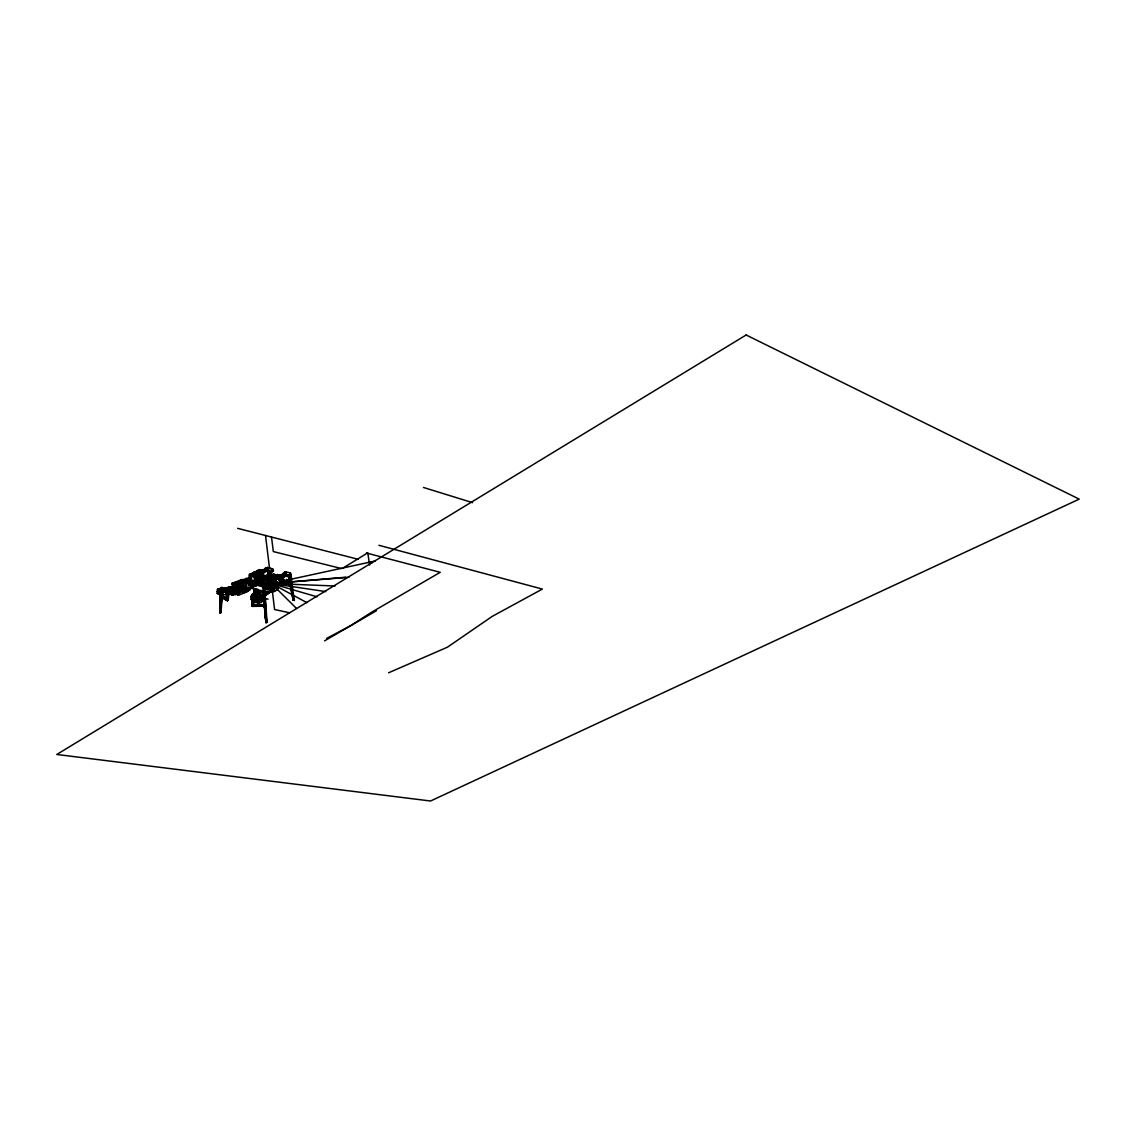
<?xml version="1.0" encoding="UTF-8"?>
<svg xmlns="http://www.w3.org/2000/svg" width="1136" height="1136" viewBox="0 0 1136 1136"><rect width="100%" height="100%" fill="white"/><g stroke="black" fill="none" stroke-linecap="round" stroke-linejoin="round"><path stroke-width="1.5" d="M250.36 575.157L249.934 574.731M255.898 583.208C245.49 588.292 256.381 581.973 251.851 584.06M253.03 594.54L254.095 595.037M253.527 598.019L253.3 599.808L253.285 598.573M252.888 584.756L250.871 585.466L251.695 586.318M228.847 593.546L228.251 600.163L222.315 596.144L220.966 612.716L219.759 612.915L219.745 589.513A2.002 1.647 -52.9 0 1 221.648 587.411A2.002 1.647 -52.9 0 1 223.323 589.044L223.238 589.868M234.754 583.634L233.945 583.592M235.294 588.306L235.308 587.823A2.002 1.647 -52.6 0 0 233.618 586.517L224.885 588.178L224.644 591.913L227.03 592.381L226.604 590.28M233.363 586.701L234.868 587.014A2.002 1.647 -52.7 0 1 235.99 588.306L235.976 588.789A2.002 1.647 -52.7 0 1 232.539 589.854L232.426 589.414A2.002 1.647 -52.7 0 1 232.44 588.931M254.095 599.268L254.237 600.475L254.379 598.431M264.674 594.653C261.081 597.195 268.238 593.986 263.225 599.907L259.903 599.922L259.746 597.735L254.024 597.777L254.45 594.994L253.072 595.037M264.333 594.781L258.213 593.844L260.712 592.268M264.518 594.497L263.098 595.165L266.662 594.341L265.341 591.984M262.984 599.638C264.021 595.69 265.114 602.733 263.282 600.319M264.731 603.656L265.256 603.912M280.734 577.23L282.58 577.77L282.623 576.804L280.706 576.165M220.924 601.242L221.066 597.948M252.334 599.723L254.762 598.132L254.918 595.718M221.52 596.244L227.626 600.788L228.151 594.909M255.202 595.335L255.217 594.597M220.966 606.155L221.435 597.891L220.98 602.79M227.086 600.319L226.32 599.751M227.953 592.665L227.64 594.029L225.766 593.759L230.125 592.779L231.488 594.909L232.482 594.781L232.681 591.572L231.574 590.805L231.446 592.878L232.979 595.122L237.722 593.333M232.681 591.572L232.979 595.122L231.488 594.909M223.352 590.89A2.002 1.647 -52.9 0 0 223.877 589.996L223.224 589.541L221.932 594.526L220.341 613.27L220.498 612.403M223.196 588.306L222.755 587.866A2.002 1.647 -52.9 0 1 223.962 589.499L224.658 589.967M229.046 592.424A1.676 1.377 -53 0 1 228.904 594.639L224.53 591.842L224.772 588.107L218.155 588.945L218.581 593.134L217.175 593.304L217.288 591.629L218.467 591.884M226.078 591.728L226.178 590.067L232.795 589.811A2.002 1.647 -52.6 0 0 234.669 587.681A2.002 1.647 -52.6 0 0 232.979 586.062L227.853 587.866L228.748 589.286M226.618 592.112L225.184 592.296L226.632 592.112L226.76 590.379M225.581 592.566C228.805 590.592 229.344 593.844 227.74 594.27M227.796 592.268L227.299 591.203L227.427 592.467M230.494 592.14L230.438 593.006L231.446 592.878L227.725 589.953L227.896 587.298L232.979 586.517A2.002 1.647 -52.6 0 0 232.539 586.772M217.288 591.629L218.41 591.785L217.303 591.26L217.416 589.57L218.822 589.399L218.155 588.945M219.092 591.742L218.978 593.404L221.406 595.051L227.938 594.185M221.151 596.286L219.844 596.471L222.301 596.528M220.384 595.718L220.256 590.308L221.577 588.704L223.181 589.016L222.045 589.016M223.693 589.868L222.358 595.477L228.293 599.496M220.938 607.76L221.634 597.749M253.058 595.562L252.93 594.625M252.291 599.751L253.882 594.114M289.751 578.267L288.672 580.524A2.002 1.193 -76.9 0 1 287.905 579.928L289.311 580.283M288.672 579.232L290.646 579.8L290.291 576.733M290.788 578.678L290.234 577.628L289.879 579.587M290.248 578.749L290.305 577.699M290.532 583.364L290.035 578.366M288.814 584.415L280.322 582.782L279.286 577.585L280.848 582.299L292.151 584.614L294.21 600.617L290.802 585.651L292.151 584.614L291.256 577.855A1.988 1.193 -76.9 0 0 290.362 576.847M280.18 575.583L280.805 576.08L279.981 576.108M254.109 585.466C254.833 588.604 249.054 587.255 250.275 585.054M255.032 577.684C253.314 574.106 265.923 567.304 254.393 576.989C257.474 579.36 255.131 572.402 254.734 577.344M256.211 577.67L257.645 576.619M261.55 575.597L260.598 576.279M259.959 570.883L260.769 570.173A2.031 1.264 -74.8 0 1 262.047 570.229L261.763 573.353M265.242 596.031L265.284 594.526M264.759 603.642L264.049 599.723M238.887 592.197L239.597 591.544M228.052 594.838L227.456 600.262L228.251 600.163M253.868 596.159L253.555 594.398M270.993 578.664A1.676 0.994 -77 0 1 271.518 578.693L275.295 576.023C278.363 575.285 280.592 579.232 276.701 579.19L270.95 581.291L270.467 579.9M277.34 577.187L278.022 576.648L277.709 579.09L271.774 581.206A1.676 0.994 -77 0 1 270.098 579.814L270.467 580.723L270.851 579.942M270.581 580.368L271.376 579.857M272.115 580.95L262.018 577.997L272.115 580.95L272.214 580.042M272.186 580.368L272.001 581.362L270.411 580.922M280.691 576.676L282.069 581.433L280.734 582.484M252.973 595.406L253.995 595.406M253.3 599.751L253.413 599.425M265.483 578.764L265.327 579.573L265.639 578.82M270.382 573.68L271.674 579.062L270.24 580.098C268.565 572.842 268.465 576.165 270.226 573.836M222.713 588.704L221.932 593.986L220.938 594.156M222.273 593.844L222.784 591.103M233.931 587.497L232.837 589.059L228.208 588.448M234.144 587.61C234.399 590.479 230.338 588.462 232.866 587.056C236.6 587.766 230.239 591.501 228.748 589.172M234.584 588.533L232.937 586.815M228.364 588.732L232.823 586.985L228.393 588.576M254.081 591.203C256.608 585.679 252.164 593.872 254.492 590.28L254.578 591.018L254.081 590.28M255.06 591.132L253.64 591.146L254.492 591.203L254.933 589.414M264.759 603.315L264.745 599.112L264.361 605.488M220.554 590.805L219.617 590.053L220.668 589.044M220.739 589.243L220.881 594.114L221.818 593.532M252.291 595.662C252.533 593.035 251.084 597.394 254.066 595.562M279.669 575.853L279.172 577.017L284.937 571.706L290.646 573.013C290.433 575.867 290.291 574.603 291.313 576.449L290.362 577.202L291.455 577.457L290.773 574.007M288.828 579.005L290.461 578.764M269.417 585.764L271.035 586.148L271.958 584.103L273.279 584.401L273.662 586.744M271.958 584.103L271.035 586.148M249.224 583.322L251.752 581.703L253.399 582.086L254.336 580.027L255.685 580.34L253.853 580.34M254.336 580.027L253.399 582.086M252.149 599.254L251.297 599.609L252.959 595.562M252.362 599.652L253.399 599.538M253.413 599.851L253.158 598.956M244.581 587.71L245.518 585.665L244.581 587.71L242.934 587.34L240.434 588.945M232.497 586.673L233.462 585.764L234.84 586.858M234.385 583.705L236.316 582.74M259.548 571.692L259.675 571.394M259.874 571.493C259.761 574.291 261.933 569.96 259.959 571.294M261.962 573.098L262.501 572.118M261.805 576.364L261.053 570.868M270.141 574.205L267.372 574.305L268.735 575.242L268.323 574.276M271.334 580.51L272.171 580.695M263.424 598.09L262.643 601.029L261.891 600.333M270.041 574.234L269.63 574.986M258.497 573.907C257.162 578.48 254.563 575.384 254.933 576.634C255.841 577.897 256.75 574.603 254.933 577.613M259.235 579.857L259.32 580.794L257.503 581.334L257.332 579.871L259.931 578.309L260.101 579.772C258.142 580.084 259.292 579.048 257.503 581.334M226.873 593.574L227.882 592.85M241.159 581.064C237.481 581.49 238.049 583.805 237.964 581.746M246.839 590.45L246.555 591.6L246.839 590.45L249.011 589.641L243.53 587.979C261.663 585.338 234.414 598.672 249.494 589.328M270.936 579.999A1.676 0.994 -77 0 0 272.569 581.305L271.816 580.922L271.149 583.151L275.892 584.174L274.216 584.401L274.699 588.292C266.946 593.404 275.764 592.594 278.121 588.448L277.695 584.941M289.936 578.948L288.97 580.595A1.988 1.193 -76.9 0 1 288.203 579.985L287.848 580.212A2.002 1.193 -76.9 0 1 286.968 579.985M255.685 585.21L254.862 586.318L255.316 585.622M257.872 591.032L256.693 590.763L256.495 589.016L257.73 589.3L258.255 594.227L260.428 593.418L260.471 590.89L262.217 591.7M220.64 588.831C221.634 591.742 224.161 588.917 222.116 594.327M220.668 589.243L222.67 588.718L220.824 588.59M266.449 583.719L267.059 588.675L269.246 587.866L269.544 586.716M256.182 576.548L257.929 572.09L255.259 575.512M261.805 576.222L264.035 577.102L261.905 576.051M265.654 579.587L265.568 579.786A1.676 1.051 -75 0 1 263.836 580.056M258.724 574.759L258.341 573.723M272.257 581.064L272.47 580.042M256.168 591.245L258.284 591.984M235.99 588.306L235.308 587.823A2.002 1.647 -52.6 0 1 233.945 590.109A2.002 1.647 -52.6 0 1 231.858 589.385L232.624 591.217L236.842 590.55L233.278 591.657L233.831 593.39L235.436 592.878L235.195 591.586L235.791 592.779L237.396 592.282M239.398 592.452L239.114 591.473M256.338 590.905L256.992 596.428L255.756 598.814L253.924 598.814L255.089 595.733L258.994 596.059M253.924 598.814L255.089 595.733M255.841 597.763L256.693 593.887L258.625 593.134M256.807 597.224L257.205 597.209M268.451 574.617L269.644 574.731M258.554 597.735L259.69 595.591L260.868 595.576L261.124 597.721L258.554 597.735L258.724 599.169L261.081 599.922M259.903 599.922L263.481 595.179M243.047 589.669C243.984 588.604 243.104 591.245 243.573 591.515M243.828 590.692L243.431 590.166M273.478 590.223L272.086 590.365L273.208 589.982M249.011 581.178L249.437 585.026C253.143 585.31 252.859 586.091 252.078 585.565M263.41 595.917L264.546 595.818L262.586 597.195M272.228 588.334L273.137 588.462L271.916 588.334M277.638 578.835L275.395 579.701L275.721 582.271L274.216 581.93L273.478 574.958L271.745 576.619L273.137 574.887L277.496 575.924L277.326 574.518L279.101 575.072M289.836 584.5L291.171 583.464L290.234 578.352M290.617 579.786L290.518 578.593M249.934 575.072L250.559 574.305M250.034 575.966L253.569 573.098L256.424 572.757M252.845 576.307L253.115 576.094A2.031 0.852 -6.5 0 0 252.504 575.128L250.559 575.214L254.791 573.609L251.539 574.717A2.031 0.852 -6.5 0 0 250.048 575.015L254.691 572.871L253.555 572.757M255.004 574.347L253.087 575.753A2.031 0.852 -6.5 0 0 253.115 575.1L254.634 573.353M255.515 575.796L258.284 572.146L257.929 572.956M277.397 588.917C278.732 587.426 274.117 589.797 275.395 587.852L277.354 582.37L278.505 584.046L276.36 588.065L278.121 588.448M248.074 581.249L245.362 582.981L246.555 589.357L256.722 583.535L259.406 584.216L261.536 578.721L260.584 578.48L260.755 579.942L258.355 583.208L259.32 583.45M262.146 572.516L261.905 572.8A2.031 1.264 -74.8 0 0 262.146 571.38L262.757 576.747L272.569 579.885L271.149 580.922L258.866 578.039L256.253 579.587L257.332 579.871M258.71 574.745L254.791 577.301M228.279 588.306L233.661 586.985M217.303 591.26L218.226 591.813M223.267 590.677L222.954 589.74M277.738 584.131L278.079 584.898L277.369 584.358M255.117 594.597L255.728 596.059L255.117 589.073M252.277 606.397L252.22 600.362L252.277 606.397L264.404 606.155L265.98 622.855L264.929 605.573L252.391 605.559L252.192 599.638M252.519 598.928L252.391 605.559M235.351 592.112L235.791 592.779M251.297 599.609L251.07 596.357L252.817 593.489L252.675 596.67L253.953 596.727L253.726 593.56M263.339 606.212L264.333 607.306L264.361 606.184L263.339 606.212L264.432 607.192L265.98 622.329L264.929 605.573M254.35 596.343L252.334 596.045M253.001 599.212L253.356 605.559L253.797 598.644M259.136 600.816L259.249 602.492L254.379 602.506L254.137 599.666L255.316 599.666L252.703 601.299L255.387 599.581M254.379 602.506L256.111 600.532L255.927 598.019M257.247 598.076L257.332 599.212L257.389 597.905M253.91 601.299L257.886 602.904L258.142 601.029M257.886 602.904L259.249 602.492L254.265 600.845M260.996 600.504L263.282 600.078M261.791 600.504L262.899 600.504M258.88 602.904L261.365 602.478L263.112 600.504L262.984 598.615M281.387 581.859C281.117 571.522 276.474 575.427 279.925 582.299L290.504 584.699L293.372 599.993L290.66 585.707L289.396 584.799L291.299 584.074M227.811 593.617L226.944 593.56M290.163 583.194L290.475 582.47M241.414 580.524L241.357 581.021A2.016 0.838 -6.4 0 1 244.354 581.078M237.552 592.949L242.465 590.819M236.629 594.014C243.516 589.982 250.431 591.6 238.248 595.136L236.629 594.014L235.294 582.157L241.443 579.687A2.016 0.838 -6.4 0 1 244.325 579.999M281.302 582.342L283.262 579.871L283.432 580.78M280.18 583.563L280.933 583.265M281.231 583.336L280.223 583.265M259.803 575.242L255.472 578.196A2.016 1.25 -75 0 1 253.882 577.344A2.016 1.25 -75 0 1 254.847 574.688L259.349 572.757C259.519 576.619 261.323 573.084 256.551 578.096A2.016 1.25 -75 0 0 257.19 576.719L261.024 574.39M261.876 574.191A2.031 1.264 -74.8 0 0 262.217 574.134L262.558 573.95A2.031 1.264 -74.8 0 0 263.509 572.26L264.077 570.854L263.197 570.57A2.031 1.264 -74.8 0 0 261.891 570.471L261.323 570.684A2.031 1.264 -74.8 0 0 259.704 569.903A2.031 1.264 -74.8 0 0 258.752 572.587L264.319 593.943L263.396 594.256M257.19 576.719L255.927 577.301M253.087 575.753L255.486 573.524L254.137 572.317L258.98 570.315L249.565 574.305A2.031 0.852 -6.5 0 0 249.508 575.356M262.459 596.244L260.144 599.453M234.272 589.087L231.929 589.541M228.251 594.469L228.435 594.313A1.676 1.377 -53 0 0 228.79 592.396M257.489 576.804L255.628 577.741M271.376 581.192L272.115 581.263M279.3 575.881L279.243 576.96L279.399 575.838M280.052 576.137L280.564 576.492M271.121 581.22L271.632 579.857M243.274 590.99C245.617 592.168 240.094 589.896 244.013 590.067M276.701 579.19L275.182 579.545L274.614 576.563L275.466 576.79L272.555 579.033M281.629 575.341L283.872 573.566M279.712 577.429L280.592 582.484L276.73 585.764L276.559 584.316M253.555 573.084L254.691 572.942M252.703 575.086L253.115 576.094M284.994 572.686L285.945 571.933M291.313 576.449L285.321 573.652L280.919 578.068M286.315 573.879L282.58 577.77M289.822 576.108L288.871 576.861L285.363 574.631M283.957 579.786L284.256 581.348L285.221 580.581M291.455 577.457L286.968 580.979L281.174 579.672L285.661 576.137L289.694 577.06L291.015 574.901M285.874 580.723L284.909 581.49L286.797 580.936L284.256 581.348M275.636 581.987L290.504 584.699M290.944 574.56L290.674 574.773M250.303 576.591L250.275 574.816M279.286 577.585L280.578 582.583M280.251 582.413L290.759 584.5L293.5 599.893L290.475 584.784M263.566 598.019L264.944 596.996M268.153 569.392L267.485 567.432L261.749 570.584M268.224 569.732L269.615 571.309L273.435 570.883L273.052 568.909L268.139 567.602L267.116 568.355L267.485 570.286M252.291 575.654L254.705 573.879M259.036 575.043L258.568 572.572L259.576 571.99M261.45 578.423L262.885 577.372L272.569 579.885M268.437 569.179L267.13 569.676L268.494 569.519M262.416 574.063L266.065 571.394L268.806 571.096L268.139 567.602M261.45 574.944L266.946 576.378L271.731 572.885L267.784 571.848L268.806 571.096M271.064 569.406L272.086 568.653M267.784 571.848L269.615 571.309M261.976 576.108L262.998 575.356M261.337 577.798L262.757 576.747M260.755 578.593L262.941 577.741L264.844 593.986L263.566 588.732M272.47 570.627L268.593 572.061M268.465 574.475L266.605 575.838L269.956 577.727M269.488 573.765L273.435 570.883M261.82 575.313L266.392 576.506L266.96 575.171M267.287 577.187L268.011 576.648M269.147 577.514L264.844 579.374M267.855 575.057L264.219 577.684A1.676 1.051 -75 0 1 265.355 577.344L264.546 577.131A1.69 1.051 -75 0 0 263.992 577.102M263.254 578.664L262.302 577.798L265 593.418L263.083 580.766M272.044 580.581L270.993 575.455M265.185 596.13L265.568 595.42L264.347 595.079M274.216 576.705L275.991 575.384L276.275 576.208L277.326 574.518M271.234 575.356L274.713 574.12L274.543 577.003M274.798 581.362L270.751 584.174L274.798 581.362L273.961 574.646L270.666 576.506L272.072 576.69M273.961 574.646L272.328 576.534L271.902 575.696M278.164 576.08L279.257 576.321L278.164 576.08L277.979 574.66L276.233 575.228M275.991 575.384L274.898 576.108L278.008 574.816M274.912 580.013L276.971 579.317M227.328 593.574L226.305 593.503M273.79 582.967L274.855 582.555L273.861 583.535M274.117 583.038L274.855 582.555M270.751 584.174L272.257 584.515L275.721 582.271M277.411 584.756L279.172 584.188L278.987 582.74M247.165 579.545L244.808 579.275L239.824 583.293L239.966 584.529L238.674 584.245L239.639 592.481L240.747 592.523M240.449 584.202L238.759 584.997L242.238 582.768L243.516 583.066L243.289 581.064M251.212 577.301L249.92 577.003L247.534 579.346C249.352 579.545 248.798 576.832 248.656 578.636M274.216 584.401L277.354 582.37M278.079 584.898L279.172 584.188M248.77 579.161L248.599 577.642L251.056 576.066L255.543 577.102M238.674 584.245L240.264 583.719M240.278 584.458L240.023 583.379L242.408 582.967M246.512 580.013L250.005 577.77L251.226 578.054M246.072 581.76L243.459 582.569L246.072 581.76L245.816 579.502M276.076 585.622L277.837 585.054M247.336 581.05L246.114 580.865L245.859 578.593L249.167 578.92M246.114 580.865L247.563 578.309L247.747 579.829M245.83 585.31L242.437 584.543L238.958 586.758L242.635 585.48L246.37 586.29M246.711 581.788L250.218 579.545L251.439 579.829L248.003 582.086L246.711 581.788L246.498 579.63M240.733 587.596C243.7 586.929 239.682 588.036 241.286 588.079M249.537 581.959C252.519 581.277 248.472 582.399 250.076 582.456M240.775 587.965L241.982 587.227M249.579 582.342L250.786 581.589M240.108 584.131L241.201 583.421M239.313 589.115L242.792 586.886L245.078 587.411M256.566 582.385L251.61 581.249L248.102 583.492L248.301 585.196L249.338 584.259M252.717 583.492L252.362 582.342L256.835 583.364M248.301 585.196L252.362 582.342M243.615 588.732L239.511 590.805L243.53 587.979M248.94 585.338L252.448 583.095M248.202 587.894L246.086 589.243M265.284 583.45L266.733 582.825L266.293 581.987L265.284 583.45L266.52 583.734M247.265 588.32L250.019 588.519L250.176 589.84L246.072 591.913M250.019 588.519L246.555 590.734L246.711 592.055M246.881 590.819L249.054 590.01L248.898 588.689M259.349 582.796L259.59 584.884M259.42 581.774L259.604 583.279L265.923 584.245L265.824 583.506M254.862 586.318L259.008 584.231L258.852 582.91M259.377 584.671L261.024 583.62M263.268 583.648L263.623 580.993L262.913 584.046M271.575 580.851L268.749 580.184L266.278 581.746L266.435 582.981L263.112 582.143M263.637 595.207L264.163 595.917L271.518 591.359L271.305 589.584L268.721 589.257L266.108 586.119L261.223 585.253L260.968 583.166M266.548 581.831L267.244 582.725L266.548 581.831L268.891 581.419L268.749 580.184M265.483 585.21L269.133 583.918L264.461 585.864L264.248 584.103L267.741 581.888L268.991 582.172L269.587 587.085M266.108 586.119L265.952 587.482M260.471 590.89L256.992 593.077L257.148 594.398L261.209 591.97L267.059 593.29L263.438 593.745M266.633 582.583L267.656 581.135M257.148 594.398L261.209 591.97M274.159 586.432L269.289 585.31L265.781 587.525L265.938 588.846L270.027 586.403L275.892 587.752M267.074 588.292L269.544 586.73M265.938 588.846L270.027 586.403M271.447 589.286L267.017 588.306L269.246 587.866M263.68 594.27L263.58 595.463L257.773 594.526M265.455 595.633L271.518 591.359M342.348 568.454L367.78 552.806L369.626 565.089M256.367 571.735L257.531 571.025M257.787 570.868L259.604 570.329L258.426 571.039M258.937 580.468L261.706 580.184M262.544 581.234L265.71 579.332L263.339 581.518M259.406 584.216L254.237 586.446M244.751 591.629C246.824 589.982 240.846 590.791 244.027 590.621M263.907 601.1C260.769 600.759 266.349 600.561 264.404 603.67L265.157 604.139M324.569 640.86L376.47 610.699M280.748 583.393L278.874 583.776M289.637 582.924L288.686 579.417M222.968 591.231L222.06 591.6L224.53 591.842M256.48 574.22L255.401 575.327L258.312 573.808M232.852 587.014L228.961 588.065M236.004 583.478L235.393 583.052L241.116 580.723A2.016 0.838 -6.4 0 0 240.449 581.376L237.651 582.626L241.357 582.044C239.767 584.5 236.842 580.468 236.714 582.328M261.01 570.925C257.773 569.235 260.03 576.634 260.797 576.293C257.389 573.481 263.325 568.568 261.521 575.611M260.897 570.84L264.503 593.02L263.41 593.872M262.189 570.187C264.191 569.846 261.166 573.013 263.623 572.118M260.811 576.293L260.613 570.627M251.326 596.088L251.553 599.297L254.762 598.132L260.797 598.104M326.614 638.418L350.158 625.993L371.046 612.56L440.214 572.317L366.403 553.005M250.673 575.526L251.581 575.057M256.111 574.859L255.912 574.958A2.016 1.25 -74.9 0 0 255.586 575.256M249.707 575.54L249.934 574.12M233.789 589.03L233.079 589.059L233.86 589.74M271.632 581.249L271.603 581.078A2.002 0.838 -6.9 0 1 272.058 581.092M272.271 581.291L270.624 581.234M388.555 672.796L447.428 647.193L492.215 616.379L542.369 589.073L378.941 545.294M256.523 594.227L258.454 593.475M243.388 591.984C243.232 593.617 245.12 590.479 243.374 592.935M240.406 581.391L241.457 580.439M232.482 594.781L235.649 593.588M264.972 579.843L268.039 578.693M239.1 580.979L241.457 580.113M240.392 580.851L241.485 580.453M240.491 581.717L241.556 581.32M255.43 572.487L253.754 573.084L253.655 572.189L255.387 572.643M236.402 582.725L237.438 583.464M231.886 584.529L235.436 583.421L231.886 584.529L231.744 583.279L236.913 581.66L237.012 582.541M232.369 583.577L235.919 582.456M235.393 583.052L237.949 582.399L238.049 583.279L236.43 583.776M238.858 585.835L239.611 592.481L237.878 588.846L237.708 587.34L239.313 587.056L239.952 592.637A1.676 1.377 -52.7 0 0 239.185 590.436M237.708 587.34L239.313 587.056M237.878 588.846L239.653 590.067L238.943 590.28M237.878 591.203L238.816 590.919M233.448 593.106L235.436 592.878M235.393 592.495L236.998 591.998M235.706 594.1C237.211 593.546 234.556 593.432 235.791 594.81L234.911 594.199M237.637 593.702L236.302 581.845L237.339 582.583L238.489 592.68M243.502 580.752L243.402 582.015A2.016 0.838 -6.4 0 0 241.215 582.413L238.049 583.279L236.884 582.456M241.812 579.956L243.246 579.928M285.25 580.496L375.278 560.971M272.37 589.627L271.121 590.337L272.143 590.961M251.297 578.068L249.395 578.536M272.37 589.144L273.208 589.101M240.789 583.364A2.016 0.838 -6.4 0 1 241.215 582.413L237.751 583.066L237.665 582.101M217.175 593.304L220.696 594.014M256.878 577.656L255.841 577.415M245.987 581.007L247.123 581.107L246.853 578.835L245.859 578.593M227.328 587.866L224.772 588.107M225.823 588.831L227.257 588.647L224.885 588.178M219.22 589.669L217.416 589.57M227.129 590.692L226.22 590.791L226.76 590.053M217.913 592.68L221.137 592.268M217.7 591.714L218.495 591.515M217.572 593.574L219.475 593.745L218.069 593.915M232.17 592.041L233.178 591.913M230.906 593.844L231.9 593.716M252.405 584.216L251.681 584.16M252.206 585.139L253.158 584.742L252.391 584.529M272.47 588.15L273.236 588.221M249.395 577.784L249.253 578.565M242.777 590.464L240.633 590.635L240.548 589.882M283.773 582.456L345.656 577.244M283.73 582.512L348.908 577.258M263.935 597.053L264.83 597.067M264.731 579.942L264.546 579.942A1.69 1.051 -75 0 1 263.027 579.843M267.017 622.216L265.824 622.485L267.031 622.343L265.299 597.252M228.577 589.115L233.178 589.541M233.434 590.251L232.34 589.811M260.556 598.473L259.69 595.591M254.492 600.177L255.699 600.177L256.353 598.431L260.627 598.402M254.237 600.475C255.998 601.413 256.367 598.09 254.436 599.24M256.111 600.532L263.552 600.546M264.844 604.281L265.781 604.281M252.902 604.977L265.256 604.863L266.775 622.485M264.958 605.971L265.909 605.971L264.432 606.553M252.987 594.341L253.995 594.909M252.135 594.71L254.052 594.54M253.058 594.767L254.081 594.767M265.455 595.094L266.349 595.094M255.174 596.443L256.992 596.428M253.839 598.104L254.649 598.104L254.62 596.031M254.507 598.431L254.265 599.993M263.353 598.842L265.1 598.842M257.332 599.212L257.801 597.905M268.11 599.126L264.148 598.53M231.716 589.414L231.758 589.414A2.002 1.647 -52.6 0 0 232.795 590.124L227.2 589.939L228.222 589.683M258.724 599.169L260.456 599.169M272.512 590.55C274.713 589.698 270.979 591.174 272.384 589.612L274.585 587.312L275.551 587.525M221.761 588.647L222.187 589.868L221.009 589.683M221.066 594.199L220.483 589.698M243.076 589.797L243.828 590.038M252.987 584.5L251.979 584.074L252.675 583.634M251.88 584.188L252.646 584.415M278.476 583.776L287.309 584.131M290.844 584.259L335.063 585.991M243.913 589.115L243.047 588.292M278.405 584.543L325.72 591.586M253.427 576.932A2.031 0.852 -6.5 0 0 252.661 576.435L252.206 576.364A2.031 0.852 -6.5 0 0 250.204 576.662A2.031 0.852 -6.5 0 0 249.423 577.528M232.624 591.217L233.831 593.39L237.594 593.972L238.248 595.136M233.831 593.39L238.162 594.384M270.382 580.155L271.149 580.922L270.354 580.681M294.536 599.993L293.116 600.191L291.37 584.429M293.897 600.348L293.116 600.191L289.964 585.125M289.595 612.801L274.585 609.535L272.157 589.385M270.666 583.464L270.922 580.255M274.486 586.559L275.466 586.772L275.196 584.614M275.295 587.099L276.275 587.312M275.395 587.852L276.36 588.065M285.278 583.492L288.317 584.174M270.567 580.681L271.731 580.95M277.525 583.819L278.505 584.046M250.488 586.843L250.786 586.645M284.852 580.695L277.709 579.09M291.072 582.882L291.838 583.066M281.259 581.249L291.171 583.464M270.354 580.425L271.192 580.61M240.065 590.195L246.029 591.529M289.027 578.139L290.475 578.465M289.013 578.437L290.007 578.664M288.942 578.735L290.39 579.048M288.956 579.729L289.95 579.729M284.412 580.51L280.691 583.734A1.988 1.193 -77 0 0 281.146 582.882M284.511 581.05L283.744 579.545M260.627 592.197L266.562 593.588M267.145 594.043L267.301 590.961M247.762 590.436L247.804 590.805M243.516 590.55L246.512 591.217M289.396 575.526L288.572 575.327L289.694 577.06M290.234 578.096L291.299 578.338M250.062 588.036L267.968 592.097A3.039 1.832 -76.6 0 0 269.544 588.917M267.571 592.495C261.493 591.643 268.735 590.564 267.287 594.014M259.178 584.756L267.287 586.503M247.591 582.782L244.382 582.044L244.467 582.796M243.672 582.044L242.266 581.717L243.8 589.854M255.941 585.054L257.872 584.401L256.168 584.515M256.509 585.196L268.025 588.036M248.855 584.586L254.819 585.935M272.384 589.953L266.562 588.988M247.449 578.593L248.741 578.891M247.534 579.346L248.827 579.644M262.231 582.853L263.893 583.237M262.941 583.35L266.25 584.117M259.604 583.279L264.205 584.344M251.837 582.669L256.338 583.677M269.445 586.63L273.932 587.724M248.599 577.642L250.005 577.983M271.674 591.657L270.922 588.689M341.396 568.525L273.322 551.571L271.518 537.044M264.503 593.02L265.27 593.219L263.822 593.517M237.637 528.339L358.365 559.338M368.589 561.965L371.983 562.845M253.91 576.108L256.154 576.69M255.785 577.897L257.56 578.82A2.016 1.25 -74.9 0 0 258.653 576.719L258.639 576.222A2.016 1.25 -74.9 0 0 258.355 575.412M254.961 577.699L256.083 577.983M260.101 579.772L260.584 578.48M258.625 580.226L259.576 580.638M262.118 582.257L260.655 581.888L264.347 579.672L265.796 580.056M261.876 575.966L262.643 576.165M269.232 578.252L266.392 576.506M257.418 575.483A2.016 1.25 -74.9 0 1 257.517 575.924L258.653 576.449M262.7 578.267L272.384 580.766M255.983 577.116L257.418 577.486M246.867 589.158L245.674 582.796M259.136 571.593L255.472 572.871L259.122 571.593L258.951 570.158M259.036 572.757L259.931 572.998M259.661 573.211L255.188 574.504L256.253 574.788A2.016 1.25 -75 0 0 255.955 574.702M261.436 573.666L262.558 573.95M270.084 575.995L269.161 575.753A1.69 1.065 -74.8 0 1 268.65 574.12M262.558 574.788L265.625 575.583M262.075 570.272L264.077 570.854M260.627 570.315L261.891 570.471M261.365 571.181L262.43 571.451M257.645 571.01L260.854 571.848M261.436 572.161L262.43 572.416M278.15 585.48L317.001 596.798M423.444 487.472L472.548 502.652M219.773 589.982L220.753 591.146M241.272 582.356L240.903 582.243A2.016 0.838 -6.4 0 1 241.485 580.936M252.391 575.398L251.979 575.1A2.031 0.852 -6.5 0 0 249.849 575.455A2.031 0.852 -6.5 0 0 249.409 576.421M253.243 598.189L253.413 598.984M277.582 586.843L306.919 602.662M227.441 600.816L222.017 597.138L227.626 600.788M220.341 596.386L226.277 600.419M219.617 590.053L221.25 591.274M226.873 594.952L226.391 594.625A1.676 1.377 -53 0 1 225.965 593.532M221.208 589.541L220.512 589.073L220.682 591.231M226.178 590.067L229.529 592.381M232.127 587.411L233.491 588.363M233.59 589.74L232.752 589.243M237.452 591.955C239.213 591.899 240.15 596.329 238.035 593.972M237.538 592.722L238.887 593.659L238.801 592.907M238.233 590.521L239.611 592.041M239.043 591.955L239.526 592.296A1.676 1.377 -52.7 0 0 239.043 590.209M236.473 584.16L239.085 585.92M280.336 583.464L281.174 584.202A1.988 1.193 -77 0 1 279.669 583.379M276.417 588.491L296.496 608.47M289.396 584.799L290.418 585.906L290.234 584.969M272.683 580.482L274.301 581.675L273.236 580.027M252.618 584.231L251.056 576.066M228.137 592.58L227.825 599.183L225.851 599.425L226.533 593.461A1.676 1.377 -53 0 0 226.589 594.611M270.979 573.51L272.455 579.261M265.256 598.005L265.355 603.656M254.45 594.994L254.904 596.059M289.723 583.932L288.203 579.985A2.002 1.193 -76.9 0 0 288.927 578.849M264.12 597.451L264.361 598.615M289.14 579.516L289.808 581.845M259.988 573.708L260.669 576.08M288.374 579.502L288.672 580.524M226.135 593.333L226.362 594.171M270.723 575.64L271.603 578.934M270.837 575.412L271.603 578.678M267.571 574.163L267.769 574.986M256.04 577.784L256.14 578.224A2.016 1.25 -74.9 0 0 257.56 578.82M290.291 574.404L289.978 572.856L290.646 576.307M286.641 579.246L286.968 580.979M284.937 571.706L285.321 573.652M267.485 567.432L267.784 569.008M267.855 569.349L268.153 570.925M266.463 568.185L267.13 571.678M279.925 582.299L279.868 581.192A1.988 1.179 -77 0 0 279.342 580.155M265.384 567.901L266.065 571.394M275.295 576.023L275.863 579.005M260.13 574.149L260.414 575.711M263.921 588.334L264.873 593.503L264.106 588.803M263.083 582.512L263.595 585.651M276.304 578.125L276.488 579.63M273.535 573.85L273.634 574.575M274.912 586.659L275.139 588.391M274.443 590.01L274.557 591.16M271.944 581.944L272.257 584.515M265.512 535.496L269.502 568.071M263.396 598.686L263.481 599.439L260.669 599.453L260.556 597.735M267.741 581.888L267.954 583.648M264.759 583.776L264.972 585.537M264.319 595.065L264.432 596.002M264.063 595.165L264.163 595.917M263.495 594.384L263.609 595.321M261.28 582.967L261.536 585.054M257.915 570.031L258.866 578.039M260.272 598.019L259.917 599.169L259.746 597.735M258.156 581.49L257.986 580.042L258.454 583.961M258.468 582.896L258.667 584.642L255.998 583.975L254.592 572.047M255.316 571.607L256.722 583.535M255.344 585.139L255.501 586.46M254.805 590.763L255.103 593.29M252.306 575.1L252.661 576.435M254.052 591.132L254.833 597.777M253.868 591.473L254.649 598.104M252.675 584.941L252.774 585.892M252.235 584.926L252.348 585.906M249.92 577.003L250.218 579.545M249.679 575.554L249.835 576.861M246.768 579.616L246.938 581.135M246.37 578.267L246.455 579.033M246.299 579.616L246.469 581.121M246.342 587.553L246.555 589.357M244.808 579.275L245.078 581.533M242.238 582.768L242.437 584.543M243.047 590.294L243.147 591.231M241.017 579.843L241.443 582.555M241.102 582.299L241.428 583.663M240.889 581.206L241.045 582.512M241.996 591.16L242.11 592.14M239.781 583.535L239.866 584.287M239.781 587.227L240.349 592.254M238.404 585.438L238.603 587.284M238.418 587.127L238.588 588.633M237.594 593.972L237.68 594.739M234.257 592.339L234.414 593.787M263.651 599.893L263.779 601.043M261.905 571.777L262.033 572.956M263.822 600.149L264.319 604.863M290.163 579.644L290.177 579.687A1.988 1.193 -76.9 0 0 290.532 578.167M259.562 601.214L259.69 602.904M252.547 599.183L252.703 601.299M264.191 599.268L264.248 600.504M253.64 598.743C253.172 600.163 252.064 601.867 251.88 599.226M279.868 581.192L279.882 581.675A1.988 1.179 -77 0 1 279.03 583.648A1.988 1.179 -77 0 1 277.695 583.563M257.517 575.924L257.531 576.421A2.016 1.25 -74.9 0 1 255.799 578.678A2.016 1.25 -74.9 0 1 255.089 576.122M279.655 575.384A1.676 0.994 -76.9 0 1 281.089 577.031L280.251 576.946A1.676 0.994 -76.9 0 0 279.896 574.802A1.676 0.994 -76.9 0 0 278.462 575.938A1.676 0.994 -76.9 0 0 278.86 577.983L279.797 578.196A1.676 0.994 -76.9 0 1 279.271 577.727M267.968 592.097A3.039 1.832 -76.6 0 1 265.909 591.203M250.957 587.071A3.067 1.818 -76.6 0 1 248.273 587.695M250.829 586.872A2.726 1.619 -76.6 0 1 248.202 586.943M222.287 592.069A2.002 1.647 -52.9 0 0 222.755 592.069L223.21 591.941A2.002 1.647 -52.9 0 0 223.451 588.334L222.997 588.334A2.002 1.647 -52.9 0 0 222.088 588.689M221.179 591.458A2.002 1.647 -52.9 0 1 220.427 590.422M220.696 588.988A2.002 1.647 -52.9 0 1 221.009 588.562M260.172 570.883A2.031 1.264 -74.8 0 1 260.442 570.485M271.064 572.785A1.69 1.065 -74.8 0 1 271.461 574.844L270.68 574.646A1.69 1.065 -74.8 0 0 270.68 573.041M269.701 575.782A1.69 1.065 -74.8 0 1 269.417 574.333M280.99 582.299A1.988 1.179 -77 0 1 279.783 584.145A1.988 1.179 -77 0 1 278.59 583.151M232.355 588.093C233.59 590.55 234.215 585.452 232.355 588.093M251.823 586.616L253.229 586.503L251.823 586.616M233.789 587.965C232.454 590.635 231.971 585.878 233.775 587.837M272.257 591.189L273.591 591.132L272.257 591.189M252.348 605.886L264.617 605.928L265.923 622.386L264.716 605.815L252.348 605.886M746.125 334.992L56.8 754.474L430.544 801.008L1079.2 499.13L746.125 334.992M265.313 603.315L265.128 599.268L265.299 603.315"/></g></svg>
